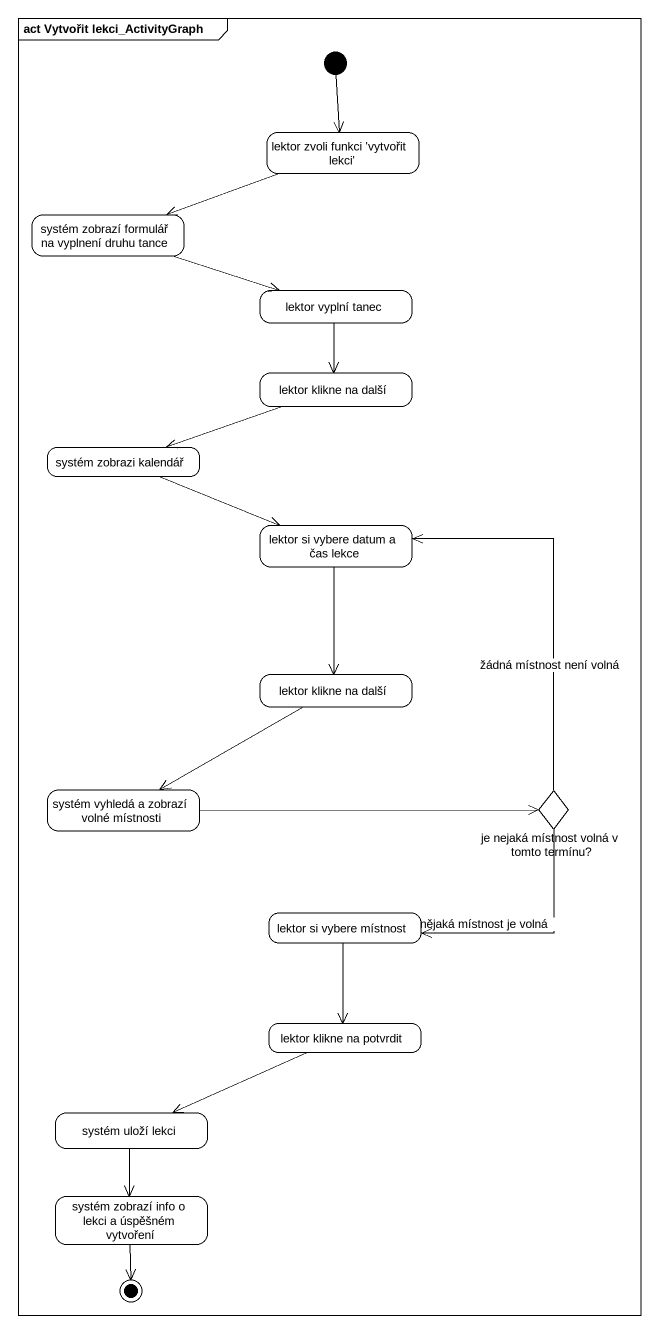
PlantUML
@startuml
mainframe act Vytvořit lekci_ActivityGraph
hide empty description
state "lektor zvoli funkci 'vytvořit lekci'" as lektor_zvoli_funkci
state "systém zobrazí formulář na vyplnení druhu tance" as systém_zobrazí_formulář_na
state "lektor vyplní tanec" as lektor_vyplní_tanec
state "lektor klikne na další" as lektor_klikne_na_další
state "systém zobrazi kalendář" as systém_zobrazi_kalendář
state "lektor si vybere datum a čas lekce" as lektor_si_vybere_datum_a
state "lektor klikne na další" as lektor_klikne_na_další_2
state "systém vyhledá a zobrazí volné místnosti" as systém_vyhledá_a_zobrazí
state "je nejaká místnost volná v tomto termínu?" as je_nejaká_místnost_volná_v <<choice>>
state "lektor si vybere místnost" as lektor_si_vybere_místnost
state "lektor klikne na potvrdit" as lektor_klikne_na_potvrdit
state "systém uloží lekci" as systém_uloží_lekci
state "systém zobrazí info o lekci a úspěšném vytvoření" as systém_zobrazí_info_o_lekci
[*] --> lektor_zvoli_funkci
lektor_zvoli_funkci -left-> systém_zobrazí_formulář_na
systém_zobrazí_formulář_na -right-> lektor_vyplní_tanec
lektor_vyplní_tanec --> lektor_klikne_na_další
lektor_klikne_na_další -left-> systém_zobrazi_kalendář
systém_zobrazi_kalendář -right-> lektor_si_vybere_datum_a
lektor_si_vybere_datum_a --> lektor_klikne_na_další_2
lektor_klikne_na_další_2 -left-> systém_vyhledá_a_zobrazí
systém_vyhledá_a_zobrazí -right-> je_nejaká_místnost_volná_v
je_nejaká_místnost_volná_v -up-> lektor_si_vybere_datum_a : žádná místnost není volná
je_nejaká_místnost_volná_v -left-> lektor_si_vybere_místnost : nějaká místnost je volná
lektor_si_vybere_místnost --> lektor_klikne_na_potvrdit
lektor_klikne_na_potvrdit -left-> systém_uloží_lekci
systém_uloží_lekci --> systém_zobrazí_info_o_lekci
systém_zobrazí_info_o_lekci --> [*]
@enduml
